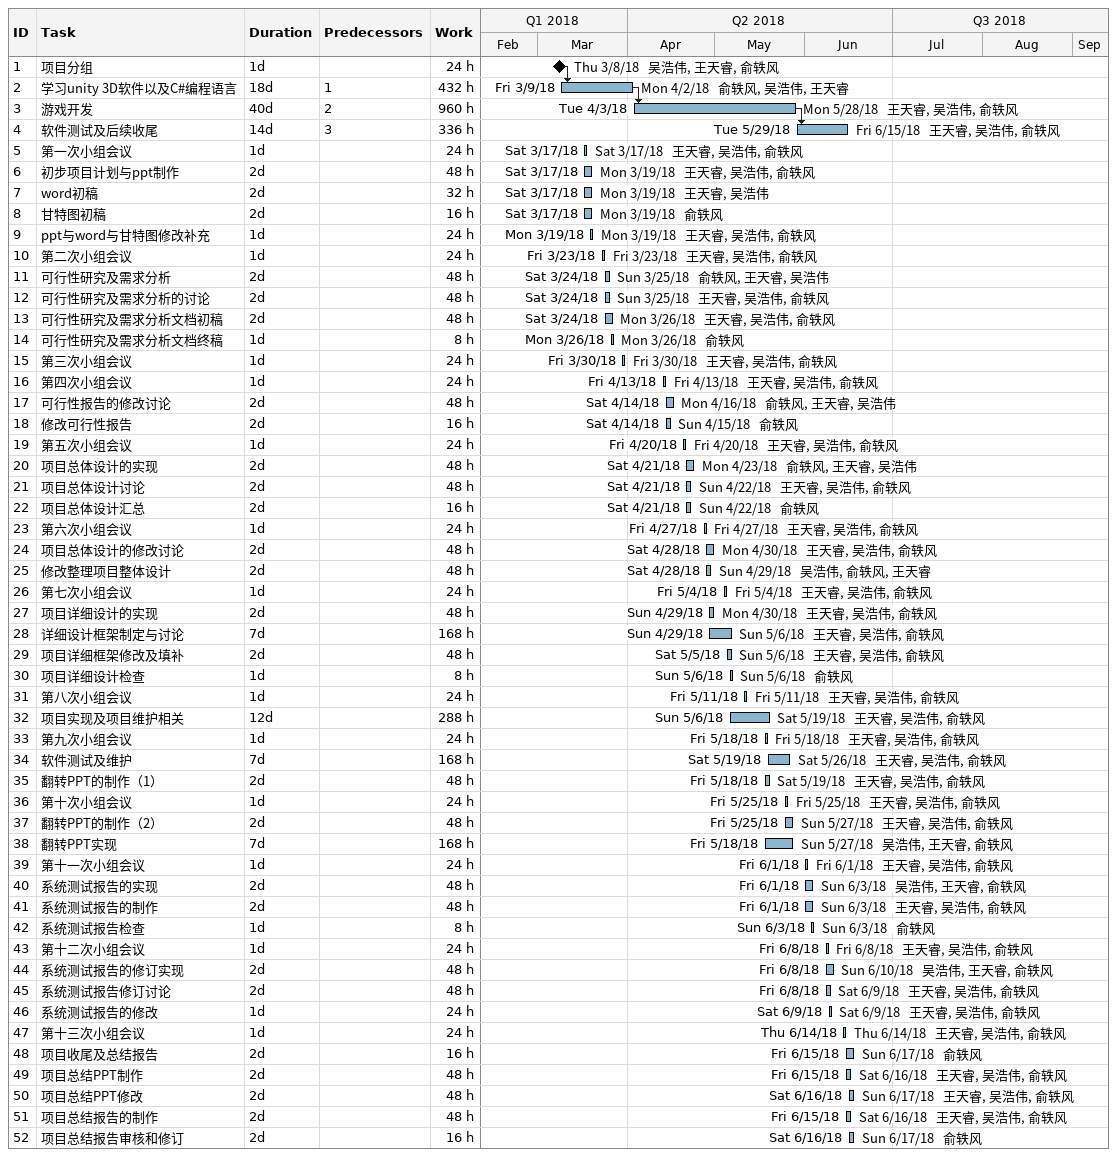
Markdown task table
| ID | Task | Duration | Start | Finish | Predecessors | Resources | Work (h) |
|---|---|---|---|---|---|---|---|
| 1 | 项目分组 | 1d | 2018-03-08 | 2018-03-08 |  | 吴浩伟, 王天睿, 俞轶风 | 24 |
| 2 | 学习unity 3D软件以及C#编程语言 | 18d | 2018-03-09 | 2018-04-02 | 1 | 俞轶风, 吴浩伟, 王天睿 | 432 |
| 3 | 游戏开发 | 40d | 2018-04-03 | 2018-05-28 | 2 | 王天睿, 吴浩伟, 俞轶风 | 960 |
| 4 | 软件测试及后续收尾 | 14d | 2018-05-29 | 2018-06-15 | 3 | 王天睿, 吴浩伟, 俞轶风 | 336 |
| 5 | 第一次小组会议 | 1d | 2018-03-17 | 2018-03-17 |  | 王天睿, 吴浩伟, 俞轶风 | 24 |
| 6 | 初步项目计划与ppt制作 | 2d | 2018-03-17 | 2018-03-19 |  | 王天睿, 吴浩伟, 俞轶风 | 48 |
| 7 | word初稿 | 2d | 2018-03-17 | 2018-03-19 |  | 王天睿, 吴浩伟 | 32 |
| 8 | 甘特图初稿 | 2d | 2018-03-17 | 2018-03-19 |  | 俞轶风 | 16 |
| 9 | ppt与word与甘特图修改补充 | 1d | 2018-03-19 | 2018-03-19 |  | 王天睿, 吴浩伟, 俞轶风 | 24 |
| 10 | 第二次小组会议 | 1d | 2018-03-23 | 2018-03-23 |  | 王天睿, 吴浩伟, 俞轶风 | 24 |
| 11 | 可行性研究及需求分析 | 2d | 2018-03-24 | 2018-03-25 |  | 俞轶风, 王天睿, 吴浩伟 | 48 |
| 12 | 可行性研究及需求分析的讨论 | 2d | 2018-03-24 | 2018-03-25 |  | 王天睿, 吴浩伟, 俞轶风 | 48 |
| 13 | 可行性研究及需求分析文档初稿 | 2d | 2018-03-24 | 2018-03-26 |  | 王天睿, 吴浩伟, 俞轶风 | 48 |
| 14 | 可行性研究及需求分析文档终稿 | 1d | 2018-03-26 | 2018-03-26 |  | 俞轶风 | 8 |
| 15 | 第三次小组会议 | 1d | 2018-03-30 | 2018-03-30 |  | 王天睿, 吴浩伟, 俞轶风 | 24 |
| 16 | 第四次小组会议 | 1d | 2018-04-13 | 2018-04-13 |  | 王天睿, 吴浩伟, 俞轶风 | 24 |
| 17 | 可行性报告的修改讨论 | 2d | 2018-04-14 | 2018-04-16 |  | 俞轶风, 王天睿, 吴浩伟 | 48 |
| 18 | 修改可行性报告 | 2d | 2018-04-14 | 2018-04-15 |  | 俞轶风 | 16 |
| 19 | 第五次小组会议 | 1d | 2018-04-20 | 2018-04-20 |  | 王天睿, 吴浩伟, 俞轶风 | 24 |
| 20 | 项目总体设计的实现 | 2d | 2018-04-21 | 2018-04-23 |  | 俞轶风, 王天睿, 吴浩伟 | 48 |
| 21 | 项目总体设计讨论 | 2d | 2018-04-21 | 2018-04-22 |  | 王天睿, 吴浩伟, 俞轶风 | 48 |
| 22 | 项目总体设计汇总 | 2d | 2018-04-21 | 2018-04-22 |  | 俞轶风 | 16 |
| 23 | 第六次小组会议 | 1d | 2018-04-27 | 2018-04-27 |  | 王天睿, 吴浩伟, 俞轶风 | 24 |
| 24 | 项目总体设计的修改讨论 | 2d | 2018-04-28 | 2018-04-30 |  | 王天睿, 吴浩伟, 俞轶风 | 48 |
| 25 | 修改整理项目整体设计 | 2d | 2018-04-28 | 2018-04-29 |  | 吴浩伟, 俞轶风, 王天睿 | 48 |
| 26 | 第七次小组会议 | 1d | 2018-05-04 | 2018-05-04 |  | 王天睿, 吴浩伟, 俞轶风 | 24 |
| 27 | 项目详细设计的实现 | 2d | 2018-04-29 | 2018-04-30 |  | 王天睿, 吴浩伟, 俞轶风 | 48 |
| 28 | 详细设计框架制定与讨论 | 7d | 2018-04-29 | 2018-05-06 |  | 王天睿, 吴浩伟, 俞轶风 | 168 |
| 29 | 项目详细框架修改及填补 | 2d | 2018-05-05 | 2018-05-06 |  | 王天睿, 吴浩伟, 俞轶风 | 48 |
| 30 | 项目详细设计检查 | 1d | 2018-05-06 | 2018-05-06 |  | 俞轶风 | 8 |
| 31 | 第八次小组会议 | 1d | 2018-05-11 | 2018-05-11 |  | 王天睿, 吴浩伟, 俞轶风 | 24 |
| 32 | 项目实现及项目维护相关 | 12d | 2018-05-06 | 2018-05-19 |  | 王天睿, 吴浩伟, 俞轶风 | 288 |
| 33 | 第九次小组会议 | 1d | 2018-05-18 | 2018-05-18 |  | 王天睿, 吴浩伟, 俞轶风 | 24 |
| 34 | 软件测试及维护 | 7d | 2018-05-19 | 2018-05-26 |  | 王天睿, 吴浩伟, 俞轶风 | 168 |
| 35 | 翻转PPT的制作（1） | 2d | 2018-05-18 | 2018-05-19 |  | 王天睿, 吴浩伟, 俞轶风 | 48 |
| 36 | 第十次小组会议 | 1d | 2018-05-25 | 2018-05-25 |  | 王天睿, 吴浩伟, 俞轶风 | 24 |
| 37 | 翻转PPT的制作（2） | 2d | 2018-05-25 | 2018-05-27 |  | 王天睿, 吴浩伟, 俞轶风 | 48 |
| 38 | 翻转PPT实现 | 7d | 2018-05-18 | 2018-05-27 |  | 吴浩伟, 王天睿, 俞轶风 | 168 |
| 39 | 第十一次小组会议 | 1d | 2018-06-01 | 2018-06-01 |  | 王天睿, 吴浩伟, 俞轶风 | 24 |
| 40 | 系统测试报告的实现 | 2d | 2018-06-01 | 2018-06-03 |  | 吴浩伟, 王天睿, 俞轶风 | 48 |
| 41 | 系统测试报告的制作 | 2d | 2018-06-01 | 2018-06-03 |  | 王天睿, 吴浩伟, 俞轶风 | 48 |
| 42 | 系统测试报告检查 | 1d | 2018-06-03 | 2018-06-03 |  | 俞轶风 | 8 |
| 43 | 第十二次小组会议 | 1d | 2018-06-08 | 2018-06-08 |  | 王天睿, 吴浩伟, 俞轶风 | 24 |
| 44 | 系统测试报告的修订实现 | 2d | 2018-06-08 | 2018-06-10 |  | 吴浩伟, 王天睿, 俞轶风 | 48 |
| 45 | 系统测试报告修订讨论 | 2d | 2018-06-08 | 2018-06-09 |  | 王天睿, 吴浩伟, 俞轶风 | 48 |
| 46 | 系统测试报告的修改 | 1d | 2018-06-09 | 2018-06-09 |  | 王天睿, 吴浩伟, 俞轶风 | 24 |
| 47 | 第十三次小组会议 | 1d | 2018-06-14 | 2018-06-14 |  | 王天睿, 吴浩伟, 俞轶风 | 24 |
| 48 | 项目收尾及总结报告 | 2d | 2018-06-15 | 2018-06-17 |  | 俞轶风 | 16 |
| 49 | 项目总结PPT制作 | 2d | 2018-06-15 | 2018-06-16 |  | 王天睿, 吴浩伟, 俞轶风 | 48 |
| 50 | 项目总结PPT修改 | 2d | 2018-06-16 | 2018-06-17 |  | 王天睿, 吴浩伟, 俞轶风 | 48 |
| 51 | 项目总结报告的制作 | 2d | 2018-06-15 | 2018-06-16 |  | 王天睿, 吴浩伟, 俞轶风 | 48 |
| 52 | 项目总结报告审核和修订 | 2d | 2018-06-16 | 2018-06-17 |  | 俞轶风 | 16 |
